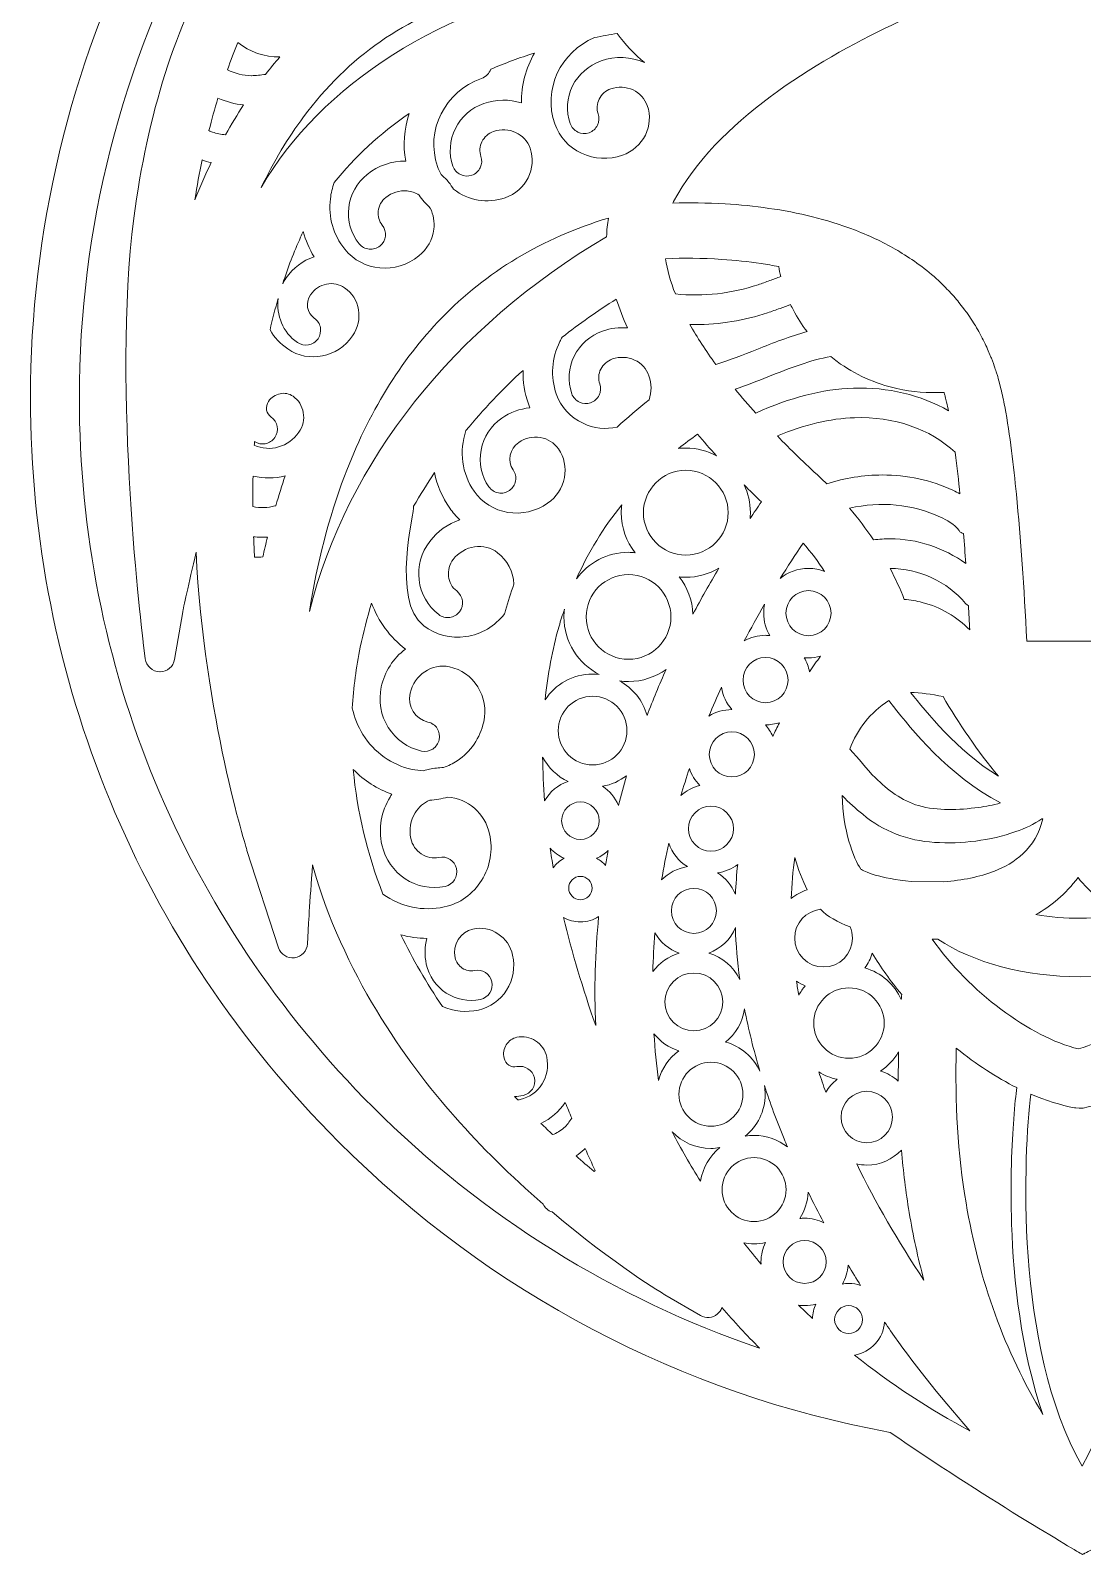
# Model space of a CAD drawing. Header units: millimetres. Extents: x 12 to 1208, y -339 to -12.
# Drawn here: x 608.5 to 750.6, y -331.4 to -125.5 of the extents above; entities that cross this region are included whole.
import ezdxf

# ---------------------------------------------------------------- set-up
doc = ezdxf.new("R2010")
doc.units = ezdxf.units.MM
doc.header["$MEASUREMENT"] = 0
doc.layers.add('Layer 4', color=7, linetype='Continuous')

msp = doc.modelspace()

# ---------------------------------------------------------------- linework, layer by layer
at = {"layer": 'Layer 4', "lineweight": 0}
for points, knots in [([(877.74, -111.47), (877.74, -111.47), (880.64, -112.56), (880.64, -112.56), (880.64, -112.56), (879.96, -111.66), (879.96, -111.66), (871.88, -101), (866.74, -94.44), (855.02, -83.66), (849.1, -78.2), (839.69, -71.08), (827.78, -67.14), (836.58, -67.58), (842.44, -68.99), (842.5, -69.01), (842.5, -69.01), (849.83, -70.79), (849.83, -70.79), (849.83, -70.79), (844.19, -65.65), (844.19, -65.65), (844.09, -65.56), (834.01, -56.55), (819.68, -50.83), (819.68, -50.83), (818.4, -50.13), (818.4, -50.13), (799.67, -39.94), (779.28, -34.24), (757.79, -33.17), (755.04, -30.76), (751.95, -28.89), (749.23, -27.24), (749.23, -27.24), (734.27, -18.16), (734.27, -18.16), (734.27, -18.16), (739.48, -25.68), (739.48, -25.68), (741.1, -28.02), (742.06, -30.7), (742.2, -33.24), (720.65, -34.48), (700.26, -40.4), (681.57, -50.81), (667.04, -56.6), (657.11, -65.56), (657.01, -65.65), (657.01, -65.65), (651.37, -70.79), (651.37, -70.79), (651.37, -70.79), (658.7, -69.01), (658.7, -69.01), (658.76, -68.99), (664.38, -67.65), (672.82, -67.18), (657.94, -71.33), (648.11, -78.89), (643.43, -83.2), (631.61, -94.08), (617.8, -111.94), (617.66, -112.11), (617.66, -112.11), (617, -112.97), (617, -112.97), (617, -112.97), (618.02, -112.63), (618.02, -112.63), (618.02, -112.63), (620.41, -111.82), (623.87, -110.65), (613.79, -130.41), (608.47, -152.68), (608.47, -175.11), (608.47, -213.08), (623.25, -248.77), (650.1, -275.61), (670.59, -296.11), (696.36, -309.68), (724.62, -314.87), (736.82, -323.31), (750.3, -331.19), (750.44, -331.27), (750.44, -331.27), (750.59, -331.36), (750.59, -331.36), (750.59, -331.36), (750.75, -331.28), (750.75, -331.28), (750.88, -331.22), (763.84, -324.64), (777.53, -314.69), (805.41, -309.37), (830.85, -295.86), (851.1, -275.61), (877.94, -248.77), (892.73, -213.08), (892.73, -175.11), (892.73, -152.68), (887.69, -131.28), (877.74, -111.47)], [0, 0, 0, 0, 1, 1, 1, 2, 2, 2, 3, 3, 3, 4, 4, 4, 5, 5, 5, 6, 6, 6, 7, 7, 7, 8, 8, 8, 9, 9, 9, 10, 10, 10, 11, 11, 11, 12, 12, 12, 13, 13, 13, 14, 14, 14, 15, 15, 15, 16, 16, 16, 17, 17, 17, 18, 18, 18, 19, 19, 19, 20, 20, 20, 21, 21, 21, 22, 22, 22, 23, 23, 23, 24, 24, 24, 25, 25, 25, 26, 26, 26, 27, 27, 27, 28, 28, 28, 29, 29, 29, 30, 30, 30, 31, 31, 31, 32, 32, 32, 33, 33, 33, 34, 34, 34, 34]), ([(654.76, -270.95), (629.16, -245.35), (615.07, -211.32), (615.07, -175.11), (615.07, -152.33), (620.78, -129.87), (631.61, -110.11), (634.32, -109.18), (636.78, -108.33), (638.95, -107.56), (637.09, -109.88), (635.37, -112.37), (633.82, -115.01), (628.1, -124.72), (624.27, -136.78), (622.44, -150.84), (619.44, -174), (623.66, -207.83), (623.7, -208.17), (623.7, -208.17), (623.98, -210.36), (623.98, -210.36), (624.11, -211.34), (624.94, -212.09), (625.93, -212.11), (625.94, -212.11), (625.96, -212.11), (625.97, -212.11), (626.95, -212.11), (627.77, -211.41), (627.94, -210.44), (627.94, -210.44), (629.03, -204.01), (629.03, -204.01), (629.11, -203.64), (629.84, -200.26), (630.84, -195.97), (631.96, -218.07), (637.66, -236.04), (637.72, -236.25), (637.72, -236.25), (641.98, -249.39), (641.98, -249.39), (642.28, -250.3), (643.18, -250.87), (644.14, -250.76), (645.1, -250.63), (645.83, -249.85), (645.88, -248.88), (645.88, -248.88), (645.98, -247.12), (645.98, -247.12), (645.98, -247.07), (646.21, -243.12), (646.57, -238.21), (650.67, -252.81), (659.08, -264.61), (665.83, -272.28), (669.37, -276.3), (673.37, -280.25), (677.72, -284.03), (677.96, -284.54), (678.4, -284.92), (678.94, -285.08), (687.36, -292.22), (694.12, -296.24), (694.19, -296.28), (694.19, -296.28), (698.98, -299.09), (698.98, -299.09), (699.71, -299.52), (700.64, -299.43), (701.29, -298.87), (701.57, -298.64), (701.77, -298.34), (701.88, -298.01), (703.52, -299.91), (705.22, -301.75), (706.97, -303.49), (687.45, -296.86), (669.48, -285.67), (654.76, -270.95)], [0, 0, 0, 0, 1, 1, 1, 2, 2, 2, 3, 3, 3, 4, 4, 4, 5, 5, 5, 6, 6, 6, 7, 7, 7, 8, 8, 8, 9, 9, 9, 10, 10, 10, 11, 11, 11, 12, 12, 12, 13, 13, 13, 14, 14, 14, 15, 15, 15, 16, 16, 16, 17, 17, 17, 18, 18, 18, 19, 19, 19, 20, 20, 20, 21, 21, 21, 22, 22, 22, 23, 23, 23, 24, 24, 24, 25, 25, 25, 26, 26, 26, 27, 27, 27, 27]), ([(791.89, -134.32), (791.89, -134.32), (792.44, -134.82), (792.44, -134.82), (792.62, -134.98), (792.83, -135.11), (793.05, -135.2), (798.04, -139.08), (801.81, -143.11), (804.28, -147.21), (802.13, -147.1), (800.05, -147.09), (797.97, -147.18), (793.46, -147.38), (789.44, -148), (785.71, -149.07), (783.91, -149.55), (781.99, -150.23), (779.64, -151.23), (777.62, -152.15), (775.73, -153.17), (774, -154.26), (770.31, -156.65), (767.07, -159.56), (764.37, -162.91), (763.04, -164.54), (761.79, -166.34), (760.67, -168.27), (760.38, -168.74), (760.12, -169.22), (759.81, -169.78), (759.81, -169.78), (759.76, -169.87), (759.76, -169.87), (759.57, -170.21), (759.38, -170.55), (759.17, -170.92), (759.15, -170.95), (759.13, -170.99), (759.12, -171.01), (759.12, -171.01), (759.04, -171.17), (759.04, -171.17), (758.65, -172), (758.5, -172.76), (758.4, -173.26), (758.4, -173.26), (758.33, -173.64), (758.33, -173.64), (758.23, -174.25), (758.15, -174.78), (758.08, -175.3), (757.61, -179.27), (757.38, -183.26), (757.15, -187.12), (757.15, -187.12), (757.13, -187.56), (757.13, -187.56), (756.79, -193.8), (756.53, -200.31), (756.3, -207.97), (756.3, -207.97), (743.07, -207.97), (743.07, -207.97), (742.71, -200.66), (742.25, -194.16), (741.66, -188.12), (741.28, -184.31), (740.83, -180.23), (740.09, -176.29), (739.95, -175.45), (739.76, -174.65), (739.58, -173.88), (739.58, -173.88), (739.39, -173.11), (739.39, -173.11), (739.29, -172.69), (739.16, -172.31), (739.05, -171.97), (739, -171.82), (738.95, -171.68), (738.87, -171.42), (738.83, -171.3), (738.79, -171.18), (738.75, -171.05), (738.65, -170.73), (738.5, -170.23), (738.28, -169.73), (738.21, -169.58), (738.15, -169.43), (738.09, -169.28), (738.09, -169.28), (737.86, -168.74), (737.86, -168.74), (737.61, -168.15), (737.31, -167.46), (736.92, -166.79), (736.92, -166.79), (736.71, -166.4), (736.71, -166.4), (736.53, -166.07), (736.37, -165.77), (736.12, -165.35), (736.11, -165.32), (736.09, -165.29), (736.07, -165.26), (736.07, -165.26), (735.13, -163.86), (735.13, -163.86), (735.02, -163.68), (734.9, -163.51), (734.72, -163.25), (734.72, -163.25), (733.9, -162.23), (733.9, -162.23), (733.68, -161.96), (733.47, -161.69), (733.21, -161.38), (733.21, -161.38), (733.04, -161.21), (733.04, -161.21), (732.87, -161.03), (732.7, -160.85), (732.53, -160.66), (732.53, -160.66), (732.48, -160.62), (732.48, -160.62), (731.97, -160.08), (731.45, -159.52), (730.86, -159.03), (729.14, -157.43), (727.26, -156.21), (725.63, -155.22), (723.91, -154.21), (722.06, -153.32), (719.95, -152.48), (717.75, -151.65), (715.9, -151.07), (714.14, -150.66), (712.17, -150.17), (710.18, -149.78), (708.24, -149.51), (706.29, -149.22), (704.29, -149.02), (702.31, -148.91), (699.86, -148.77), (697.47, -148.73), (695.26, -148.8), (695.29, -148.73), (695.33, -148.67), (695.36, -148.6), (701.09, -137.75), (714.55, -129.65), (724.83, -124.76), (736.55, -119.19), (747.77, -116.15), (750.25, -116.15), (754.54, -116.15), (776.14, -122.61), (791.89, -134.32)], [0, 0, 0, 0, 1, 1, 1, 2, 2, 2, 3, 3, 3, 4, 4, 4, 5, 5, 5, 6, 6, 6, 7, 7, 7, 8, 8, 8, 9, 9, 9, 10, 10, 10, 11, 11, 11, 12, 12, 12, 13, 13, 13, 14, 14, 14, 15, 15, 15, 16, 16, 16, 17, 17, 17, 18, 18, 18, 19, 19, 19, 20, 20, 20, 21, 21, 21, 22, 22, 22, 23, 23, 23, 24, 24, 24, 25, 25, 25, 26, 26, 26, 27, 27, 27, 28, 28, 28, 29, 29, 29, 30, 30, 30, 31, 31, 31, 32, 32, 32, 33, 33, 33, 34, 34, 34, 35, 35, 35, 36, 36, 36, 37, 37, 37, 38, 38, 38, 39, 39, 39, 40, 40, 40, 41, 41, 41, 42, 42, 42, 43, 43, 43, 44, 44, 44, 45, 45, 45, 46, 46, 46, 47, 47, 47, 48, 48, 48, 49, 49, 49, 50, 50, 50, 51, 51, 51, 52, 52, 52, 53, 53, 53, 53]), ([(668.6, -120.94), (673.77, -119.48), (678.97, -118.56), (684.07, -118.2), (684.1, -118.3), (684.13, -118.4), (684.16, -118.5), (664.21, -122.23), (647.6, -132.81), (639.65, -146.68), (641.34, -143.18), (643.25, -140), (645.37, -137.14), (651.39, -129.04), (659.21, -123.59), (668.6, -120.94)], [0, 0, 0, 0, 1, 1, 1, 2, 2, 2, 3, 3, 3, 4, 4, 4, 5, 5, 5, 5]), ([(635.08, -130.78), (635.52, -129.53), (636, -128.31), (636.49, -127.12), (638.08, -128.39), (640.1, -129.09), (642.17, -129.05), (641.51, -129.82), (640.86, -130.6), (640.23, -131.41), (639.57, -131.5), (638.94, -131.59), (638.33, -131.59), (638.33, -131.59), (638.29, -131.59), (638.29, -131.59), (637.2, -131.59), (636.09, -131.31), (635.08, -130.78)], [0, 0, 0, 0, 1, 1, 1, 2, 2, 2, 3, 3, 3, 4, 4, 4, 5, 5, 5, 6, 6, 6, 6]), ([(681.38, -138.06), (681.56, -138.56), (681.92, -138.97), (682.4, -139.2), (682.88, -139.43), (683.42, -139.46), (683.93, -139.29), (684.43, -139.11), (684.84, -138.75), (685.07, -138.27), (685.3, -137.78), (685.33, -137.24), (685.16, -136.74), (684.93, -136.09), (684.98, -135.38), (685.29, -134.75), (685.61, -134.11), (686.17, -133.62), (686.87, -133.37), (687.87, -133.03), (688.93, -133.08), (689.87, -133.51), (690.79, -133.94), (691.47, -134.7), (691.8, -135.64), (692.26, -136.94), (692.16, -138.35), (691.54, -139.61), (690.9, -140.88), (689.8, -141.85), (688.43, -142.33), (686.6, -142.97), (684.64, -142.87), (682.91, -142.06), (681.19, -141.26), (679.91, -139.85), (679.3, -138.1), (677.69, -133.49), (680.04, -128.39), (684.66, -126.44), (685.69, -126.24), (686.73, -126.05), (687.74, -125.89), (688.81, -127.36), (690.04, -128.68), (691.42, -129.83), (689.57, -129), (687.49, -128.92), (685.55, -129.6), (683.87, -130.19), (682.5, -131.39), (681.71, -132.97), (680.91, -134.58), (680.8, -136.38), (681.38, -138.06)], [0, 0, 0, 0, 1, 1, 1, 2, 2, 2, 3, 3, 3, 4, 4, 4, 5, 5, 5, 6, 6, 6, 7, 7, 7, 8, 8, 8, 9, 9, 9, 10, 10, 10, 11, 11, 11, 12, 12, 12, 13, 13, 13, 14, 14, 14, 15, 15, 15, 16, 16, 16, 17, 17, 17, 18, 18, 18, 18]), ([(665.54, -143.81), (665.72, -144.31), (666.08, -144.72), (666.57, -144.95), (667.05, -145.18), (667.59, -145.21), (668.09, -145.04), (668.6, -144.86), (669, -144.5), (669.23, -144.02), (669.47, -143.54), (669.5, -142.99), (669.32, -142.49), (669.09, -141.84), (669.14, -141.14), (669.46, -140.51), (669.78, -139.86), (670.34, -139.37), (671.03, -139.13), (673.07, -138.42), (675.28, -139.43), (675.97, -141.39), (676.91, -144.1), (675.4, -147.1), (672.6, -148.08), (670.22, -148.91), (667.57, -148.46), (665.64, -146.92), (665.44, -146.6), (665.22, -146.29), (664.99, -146), (664.68, -145.62), (664.34, -145.27), (663.96, -144.95), (663.76, -144.6), (663.59, -144.23), (663.46, -143.85), (661.78, -139.03), (664.45, -133.7), (669.41, -131.97), (670.01, -131.76), (670.45, -131.29), (670.65, -130.72), (672.57, -129.9), (674.55, -129.17), (676.57, -128.53), (675.38, -130.59), (674.76, -132.91), (674.8, -135.28), (673.16, -134.75), (671.38, -134.77), (669.72, -135.35), (668.03, -135.94), (666.67, -137.14), (665.88, -138.72), (665.08, -140.33), (664.96, -142.13), (665.54, -143.81)], [0, 0, 0, 0, 1, 1, 1, 2, 2, 2, 3, 3, 3, 4, 4, 4, 5, 5, 5, 6, 6, 6, 7, 7, 7, 8, 8, 8, 9, 9, 9, 10, 10, 10, 11, 11, 11, 12, 12, 12, 13, 13, 13, 14, 14, 14, 15, 15, 15, 16, 16, 16, 17, 17, 17, 18, 18, 18, 19, 19, 19, 19]), ([(632.58, -139.01), (632.96, -137.51), (633.37, -136.04), (633.8, -134.62), (634.9, -135.11), (636.07, -135.43), (637.26, -135.54), (636.42, -136.83), (635.61, -138.17), (634.83, -139.56), (634.23, -139.55), (633.62, -139.43), (633.05, -139.21), (632.9, -139.16), (632.74, -139.09), (632.58, -139.01)], [0, 0, 0, 0, 1, 1, 1, 2, 2, 2, 3, 3, 3, 4, 4, 4, 5, 5, 5, 5]), ([(659.16, -143.14), (657.28, -143.1), (655.45, -143.72), (653.96, -144.93), (652.57, -146.05), (651.69, -147.63), (651.48, -149.39), (651.26, -151.17), (651.76, -152.91), (652.88, -154.29), (653.21, -154.71), (653.69, -154.97), (654.22, -155.03), (654.75, -155.08), (655.27, -154.93), (655.69, -154.59), (656.55, -153.9), (656.68, -152.64), (655.99, -151.78), (655.56, -151.25), (655.36, -150.57), (655.45, -149.87), (655.53, -149.15), (655.9, -148.5), (656.47, -148.04), (657.29, -147.38), (658.31, -147.06), (659.34, -147.16), (659.92, -147.22), (660.48, -147.4), (660.97, -147.71), (661.4, -148.34), (661.91, -148.93), (662.48, -149.47), (662.92, -150.35), (663.08, -151.34), (662.96, -152.34), (662.79, -153.75), (662.08, -155.03), (660.95, -155.94), (657.85, -158.44), (653.35, -158.04), (650.93, -155.03), (649.38, -153.12), (648.69, -150.7), (648.99, -148.21), (649.07, -147.47), (649.25, -146.74), (649.51, -146.04), (652.24, -142.59), (655.64, -139.46), (659.65, -136.69), (658.95, -138.77), (658.77, -140.98), (659.16, -143.14)], [0, 0, 0, 0, 1, 1, 1, 2, 2, 2, 3, 3, 3, 4, 4, 4, 5, 5, 5, 6, 6, 6, 7, 7, 7, 8, 8, 8, 9, 9, 9, 10, 10, 10, 11, 11, 11, 12, 12, 12, 13, 13, 13, 14, 14, 14, 15, 15, 15, 16, 16, 16, 17, 17, 17, 18, 18, 18, 18]), ([(632.88, -143.33), (632.1, -144.94), (631.37, -146.61), (630.68, -148.34), (630.97, -146.52), (631.3, -144.72), (631.67, -142.97), (632.06, -143.12), (632.47, -143.24), (632.88, -143.33)], [0, 0, 0, 0, 1, 1, 1, 2, 2, 2, 3, 3, 3, 3]), ([(650.89, -185.68), (654.09, -177.2), (658.49, -170.03), (663.96, -164.37), (670.05, -158.07), (677.63, -153.52), (686.54, -150.82), (686.41, -151.65), (686.33, -152.49), (686.3, -153.34), (665.51, -165.68), (651.31, -183.61), (646.15, -203.98), (647.2, -197.39), (648.79, -191.25), (650.89, -185.68)], [0, 0, 0, 0, 1, 1, 1, 2, 2, 2, 3, 3, 3, 4, 4, 4, 5, 5, 5, 5]), ([(646.78, -156.06), (645.26, -156.57), (643.94, -157.56), (643.01, -158.92), (642.83, -159.17), (642.67, -159.44), (642.54, -159.71), (643.25, -157.5), (644.06, -155.4), (644.96, -153.42), (645.08, -153.15), (645.2, -152.89), (645.33, -152.62), (645.65, -153.83), (646.13, -154.99), (646.78, -156.06)], [0, 0, 0, 0, 1, 1, 1, 2, 2, 2, 3, 3, 3, 4, 4, 4, 5, 5, 5, 5]), ([(708.34, -159.27), (707.83, -159.46), (707.3, -159.65), (706.78, -159.83), (703.24, -161.02), (699.38, -161.45), (695.59, -161.08), (694.94, -159.42), (694.5, -157.82), (694.27, -156.31), (696.68, -156.2), (699.18, -156.23), (701.87, -156.4), (703.65, -156.52), (705.43, -156.71), (707.18, -156.97), (707.95, -157.09), (708.75, -157.22), (709.55, -157.38), (709.62, -157.84), (709.71, -158.29), (709.82, -158.74), (709.31, -158.91), (708.82, -159.09), (708.34, -159.27)], [0, 0, 0, 0, 1, 1, 1, 2, 2, 2, 3, 3, 3, 4, 4, 4, 5, 5, 5, 6, 6, 6, 7, 7, 7, 8, 8, 8, 8]), ([(643.22, -168.5), (642.23, -167.82), (641.43, -166.96), (640.83, -165.93), (641.16, -164.47), (641.53, -163.05), (641.94, -161.67), (641.63, -163.93), (642.55, -166.27), (644.54, -167.64), (644.98, -167.94), (645.51, -168.05), (646.03, -167.96), (646.56, -167.86), (647.01, -167.56), (647.32, -167.13), (647.62, -166.69), (647.73, -166.15), (647.64, -165.63), (647.54, -165.1), (647.25, -164.65), (646.81, -164.34), (645.8, -163.65), (645.58, -162.24), (646.3, -161.19), (646.82, -160.43), (647.59, -159.92), (648.47, -159.75), (649.33, -159.57), (650.2, -159.75), (650.91, -160.24), (651.91, -160.93), (652.57, -161.98), (652.78, -163.2), (652.99, -164.44), (652.71, -165.69), (651.99, -166.74), (649.98, -169.66), (646.04, -170.45), (643.22, -168.5)], [0, 0, 0, 0, 1, 1, 1, 2, 2, 2, 3, 3, 3, 4, 4, 4, 5, 5, 5, 6, 6, 6, 7, 7, 7, 8, 8, 8, 9, 9, 9, 10, 10, 10, 11, 11, 11, 12, 12, 12, 13, 13, 13, 13]), ([(681.6, -174.55), (681.77, -175.05), (682.14, -175.46), (682.62, -175.69), (683.1, -175.92), (683.64, -175.95), (684.14, -175.77), (684.65, -175.6), (685.05, -175.24), (685.29, -174.76), (685.52, -174.27), (685.55, -173.73), (685.37, -173.23), (685.15, -172.58), (685.19, -171.87), (685.51, -171.24), (685.83, -170.6), (686.39, -170.11), (687.09, -169.86), (688.08, -169.52), (689.15, -169.57), (690.08, -170), (691, -170.43), (691.69, -171.19), (692.02, -172.13), (692.39, -173.2), (692.4, -174.33), (692.04, -175.4), (690.53, -176.57), (689.08, -177.8), (687.73, -179.07), (686.16, -179.41), (684.57, -179.23), (683.12, -178.55), (681.41, -177.75), (680.13, -176.34), (679.51, -174.59), (678.7, -172.26), (678.87, -169.75), (679.98, -167.51), (680.08, -167.31), (680.18, -167.12), (680.3, -166.92), (682.62, -165.11), (685.07, -163.39), (687.61, -161.77), (688.02, -163.04), (688.53, -164.35), (689.13, -165.67), (688, -165.57), (686.85, -165.71), (685.77, -166.09), (684.08, -166.68), (682.72, -167.88), (681.93, -169.46), (681.13, -171.07), (681.01, -172.87), (681.6, -174.55)], [0, 0, 0, 0, 1, 1, 1, 2, 2, 2, 3, 3, 3, 4, 4, 4, 5, 5, 5, 6, 6, 6, 7, 7, 7, 8, 8, 8, 9, 9, 9, 10, 10, 10, 11, 11, 11, 12, 12, 12, 13, 13, 13, 14, 14, 14, 15, 15, 15, 16, 16, 16, 17, 17, 17, 18, 18, 18, 19, 19, 19, 19]), ([(706.62, -168.56), (704.77, -169.3), (702.86, -170.05), (701.05, -170.6), (699.69, -168.74), (698.52, -166.93), (697.56, -165.2), (697.79, -165.2), (698.02, -165.21), (698.24, -165.21), (701.61, -165.21), (704.92, -164.67), (708.06, -163.62), (708.62, -163.43), (709.18, -163.22), (709.73, -163.02), (710.23, -162.84), (710.7, -162.66), (711.16, -162.51), (711.29, -162.78), (711.41, -163.03), (711.54, -163.27), (712.06, -164.27), (712.68, -165.24), (713.38, -166.16), (711.09, -166.79), (708.82, -167.69), (706.62, -168.56)], [0, 0, 0, 0, 1, 1, 1, 2, 2, 2, 3, 3, 3, 4, 4, 4, 5, 5, 5, 6, 6, 6, 7, 7, 7, 8, 8, 8, 9, 9, 9, 9]), ([(719.67, -173.8), (715.46, -173.94), (711.02, -175.08), (706.46, -177.17), (705.47, -176.08), (704.54, -175), (703.67, -173.95), (705.17, -173.44), (706.65, -172.85), (708.09, -172.28), (711.07, -171.1), (713.89, -169.98), (716.6, -169.53), (716.91, -169.79), (717.19, -170.01), (717.47, -170.22), (719.84, -171.95), (722.62, -173.21), (725.53, -173.86), (727.61, -174.32), (729.75, -174.5), (731.88, -174.37), (731.88, -174.38), (731.89, -174.41), (731.89, -174.41), (731.89, -174.41), (731.91, -174.45), (731.91, -174.45), (731.97, -174.64), (732.03, -174.83), (732.06, -174.95), (732.12, -175.19), (732.18, -175.44), (732.24, -175.71), (732.33, -176.11), (732.42, -176.48), (732.5, -176.87), (728.79, -174.72), (724.31, -173.64), (719.67, -173.8)], [0, 0, 0, 0, 1, 1, 1, 2, 2, 2, 3, 3, 3, 4, 4, 4, 5, 5, 5, 6, 6, 6, 7, 7, 7, 8, 8, 8, 9, 9, 9, 10, 10, 10, 11, 11, 11, 12, 12, 12, 13, 13, 13, 13]), ([(672.95, -190.58), (671.08, -190.27), (669.47, -189.26), (668.4, -187.73), (666.76, -185.37), (666.35, -182.32), (667.29, -179.54), (669.62, -176.7), (672.21, -173.97), (675.01, -171.4), (674.98, -172.93), (675.23, -174.45), (675.74, -175.91), (675.8, -176.09), (675.87, -176.28), (675.95, -176.46), (674.59, -176.59), (673.28, -177.07), (672.14, -177.86), (670.67, -178.88), (669.68, -180.41), (669.35, -182.16), (669.02, -183.91), (669.39, -185.68), (670.4, -187.13), (670.7, -187.57), (671.16, -187.86), (671.69, -187.95), (672.21, -188.05), (672.74, -187.93), (673.18, -187.63), (673.62, -187.32), (673.92, -186.86), (674.01, -186.34), (674.1, -185.81), (673.99, -185.28), (673.68, -184.84), (672.86, -183.66), (673.2, -182), (674.43, -181.14), (675.29, -180.54), (676.33, -180.3), (677.35, -180.47), (678.35, -180.64), (679.22, -181.18), (679.79, -182), (680.57, -183.13), (680.86, -184.51), (680.6, -185.89), (680.33, -187.29), (679.53, -188.52), (678.34, -189.34), (676.75, -190.45), (674.83, -190.89), (672.95, -190.58)], [0, 0, 0, 0, 1, 1, 1, 2, 2, 2, 3, 3, 3, 4, 4, 4, 5, 5, 5, 6, 6, 6, 7, 7, 7, 8, 8, 8, 9, 9, 9, 10, 10, 10, 11, 11, 11, 12, 12, 12, 13, 13, 13, 14, 14, 14, 15, 15, 15, 16, 16, 16, 17, 17, 17, 18, 18, 18, 18]), ([(638.71, -181.51), (638.72, -181.35), (638.72, -181.18), (638.74, -181.02), (639.17, -181.3), (639.68, -181.4), (640.19, -181.31), (640.71, -181.21), (641.17, -180.92), (641.47, -180.48), (642.1, -179.57), (641.87, -178.32), (640.96, -177.69), (640.64, -177.48), (640.43, -177.14), (640.37, -176.76), (640.3, -176.35), (640.39, -175.93), (640.63, -175.59), (641.01, -175.04), (641.56, -174.67), (642.2, -174.55), (642.81, -174.42), (643.43, -174.55), (643.94, -174.9), (644.68, -175.41), (645.17, -176.19), (645.33, -177.1), (645.49, -178.02), (645.28, -178.97), (644.73, -179.76), (643.35, -181.76), (640.8, -182.47), (638.71, -181.51)], [0, 0, 0, 0, 1, 1, 1, 2, 2, 2, 3, 3, 3, 4, 4, 4, 5, 5, 5, 6, 6, 6, 7, 7, 7, 8, 8, 8, 9, 9, 9, 10, 10, 10, 11, 11, 11, 11]), ([(733.1, -187.6), (730.17, -186.22), (726.87, -185.53), (723.54, -185.53), (721.01, -185.53), (718.47, -185.93), (716.07, -186.73), (715.73, -186.41), (715.42, -186.11), (715.12, -185.84), (715.12, -185.84), (715.12, -185.84), (715.12, -185.84), (713.07, -183.95), (711.13, -182.08), (709.37, -180.26), (713, -178.74), (716.5, -177.91), (719.81, -177.79), (725.09, -177.61), (730.02, -179.31), (733.4, -182.46), (733.66, -184.45), (733.88, -186.43), (734.04, -188.07), (733.75, -187.91), (733.43, -187.75), (733.1, -187.6)], [0, 0, 0, 0, 1, 1, 1, 2, 2, 2, 3, 3, 3, 4, 4, 4, 5, 5, 5, 6, 6, 6, 7, 7, 7, 8, 8, 8, 9, 9, 9, 9]), ([(696.03, -181.95), (696.86, -181.29), (697.7, -180.64), (698.59, -180.02), (699.41, -180.99), (700.27, -181.97), (701.17, -182.96), (699.93, -182.28), (698.51, -181.9), (697, -181.9), (696.67, -181.9), (696.35, -181.92), (696.03, -181.95)], [0, 0, 0, 0, 1, 1, 1, 2, 2, 2, 3, 3, 3, 4, 4, 4, 4]), ([(660.23, -189.76), (661.1, -188.23), (662.05, -186.71), (663.06, -185.21), (663.41, -186.93), (664.1, -188.55), (665.12, -190.01), (665.52, -190.59), (665.97, -191.12), (666.47, -191.61), (664.87, -192.13), (663.46, -193.13), (662.4, -194.51), (661.26, -196.01), (660.75, -197.85), (660.97, -199.71), (661.2, -201.58), (662.14, -203.24), (663.63, -204.38), (664.05, -204.7), (664.58, -204.84), (665.11, -204.77), (665.64, -204.7), (666.11, -204.43), (666.43, -204), (667.1, -203.13), (666.93, -201.87), (666.06, -201.2), (665.44, -200.72), (665.04, -200.02), (664.95, -199.23), (664.85, -198.42), (665.07, -197.6), (665.58, -196.94), (666.3, -196.01), (667.32, -195.4), (668.46, -195.23), (669.59, -195.07), (670.69, -195.35), (671.58, -196.03), (672.9, -197.04), (673.7, -198.59), (673.78, -200.29), (673.36, -201.46), (672.98, -202.65), (672.64, -203.83), (672.6, -203.96), (672.57, -204.08), (672.54, -204.21), (672.54, -204.21), (672.52, -204.28), (672.52, -204.28), (671.22, -205.96), (669.37, -207.06), (667.3, -207.36), (665.24, -207.66), (663.21, -207.14), (661.59, -205.89), (657.15, -202.5), (660.38, -190.34), (660.23, -189.76)], [0, 0, 0, 0, 1, 1, 1, 2, 2, 2, 3, 3, 3, 4, 4, 4, 5, 5, 5, 6, 6, 6, 7, 7, 7, 8, 8, 8, 9, 9, 9, 10, 10, 10, 11, 11, 11, 12, 12, 12, 13, 13, 13, 14, 14, 14, 15, 15, 15, 16, 16, 16, 17, 17, 17, 18, 18, 18, 19, 19, 19, 20, 20, 20, 20]), ([(697, -184.9), (700.16, -184.9), (702.73, -187.47), (702.73, -190.62), (702.73, -193.78), (700.16, -196.35), (697, -196.35), (693.85, -196.35), (691.28, -193.78), (691.28, -190.62), (691.28, -187.47), (693.85, -184.9), (697, -184.9)], [0, 0, 0, 0, 1, 1, 1, 2, 2, 2, 3, 3, 3, 4, 4, 4, 4]), ([(638.51, -189.8), (638.5, -188.42), (638.51, -187.05), (638.54, -185.68), (639.95, -186.03), (641.46, -186.02), (642.89, -185.64), (642.43, -186.97), (642.01, -188.32), (641.61, -189.68), (641.56, -189.7), (641.52, -189.71), (641.47, -189.72), (640.54, -189.99), (639.51, -190.01), (638.51, -189.8)], [0, 0, 0, 0, 1, 1, 1, 2, 2, 2, 3, 3, 3, 4, 4, 4, 5, 5, 5, 5]), ([(704.87, -186.86), (705.63, -187.62), (706.41, -188.39), (707.21, -189.17), (706.7, -189.91), (706.19, -190.66), (705.69, -191.41), (705.71, -191.15), (705.73, -190.89), (705.73, -190.62), (705.73, -189.27), (705.42, -188), (704.87, -186.86)], [0, 0, 0, 0, 1, 1, 1, 2, 2, 2, 3, 3, 3, 4, 4, 4, 4]), ([(724.6, -194.15), (724.24, -194.15), (723.88, -194.16), (723.52, -194.19), (723.12, -194.21), (722.73, -194.25), (722.35, -194.31), (721.37, -192.83), (720.3, -191.4), (719.13, -190.02), (723.28, -189.05), (727.68, -189.47), (731.4, -191.22), (732.2, -191.59), (733.32, -192.18), (733.92, -193.05), (734.07, -193.26), (734.29, -193.4), (734.52, -193.45), (734.63, -194.77), (734.73, -196.12), (734.83, -197.49), (731.86, -195.35), (728.22, -194.15), (724.6, -194.15)], [0, 0, 0, 0, 1, 1, 1, 2, 2, 2, 3, 3, 3, 4, 4, 4, 5, 5, 5, 6, 6, 6, 7, 7, 7, 8, 8, 8, 8]), ([(690.16, -196.03), (689.87, -196), (689.57, -195.98), (689.26, -195.98), (686.37, -195.98), (683.81, -197.4), (682.22, -199.57), (683.83, -195.97), (685.88, -192.62), (688.35, -189.55), (688.3, -189.9), (688.28, -190.26), (688.28, -190.62), (688.28, -192.66), (688.98, -194.54), (690.16, -196.03)], [0, 0, 0, 0, 1, 1, 1, 2, 2, 2, 3, 3, 3, 4, 4, 4, 5, 5, 5, 5]), ([(640.48, -193.93), (640.27, -194.81), (640.06, -195.7), (639.87, -196.59), (639.5, -196.64), (639.12, -196.66), (638.74, -196.63), (638.69, -195.71), (638.64, -194.78), (638.61, -193.87), (639.23, -193.95), (639.86, -193.97), (640.48, -193.93)], [0, 0, 0, 0, 1, 1, 1, 2, 2, 2, 3, 3, 3, 4, 4, 4, 4]), ([(715.76, -198.56), (715.08, -198.3), (714.35, -198.15), (713.58, -198.15), (712.12, -198.15), (710.79, -198.66), (709.74, -199.52), (710.74, -197.93), (711.78, -196.33), (712.86, -194.75), (713.91, -195.96), (714.88, -197.23), (715.76, -198.56)], [0, 0, 0, 0, 1, 1, 1, 2, 2, 2, 3, 3, 3, 4, 4, 4, 4]), ([(683.54, -204.71), (683.54, -201.55), (686.11, -198.98), (689.26, -198.98), (692.42, -198.98), (694.99, -201.55), (694.99, -204.71), (694.99, -207.86), (692.42, -210.43), (689.26, -210.43), (686.11, -210.43), (683.54, -207.86), (683.54, -204.71)], [0, 0, 0, 0, 1, 1, 1, 2, 2, 2, 3, 3, 3, 4, 4, 4, 4]), ([(696.11, -199.3), (696.4, -199.33), (696.7, -199.35), (697, -199.35), (698.63, -199.35), (700.15, -198.9), (701.45, -198.12), (700.23, -200.19), (699.07, -202.26), (697.97, -204.34), (697.89, -202.44), (697.21, -200.7), (696.11, -199.3)], [0, 0, 0, 0, 1, 1, 1, 2, 2, 2, 3, 3, 3, 4, 4, 4, 4]), ([(728.94, -202.75), (728.17, -202.55), (727.36, -202.41), (726.52, -202.33), (725.96, -200.92), (725.32, -199.52), (724.61, -198.15), (724.61, -198.15), (724.61, -198.15), (724.61, -198.15), (728.48, -198.15), (732.33, -199.92), (734.81, -202.88), (734.91, -203), (735.04, -203.1), (735.19, -203.16), (735.25, -204.25), (735.31, -205.35), (735.36, -206.46), (733.67, -204.69), (731.44, -203.4), (728.94, -202.75)], [0, 0, 0, 0, 1, 1, 1, 2, 2, 2, 3, 3, 3, 4, 4, 4, 5, 5, 5, 6, 6, 6, 7, 7, 7, 7]), ([(710.53, -204.19), (710.53, -202.51), (711.9, -201.15), (713.58, -201.15), (715.26, -201.15), (716.62, -202.51), (716.62, -204.19), (716.62, -205.87), (715.26, -207.24), (713.58, -207.24), (711.9, -207.24), (710.53, -205.87), (710.53, -204.19)], [0, 0, 0, 0, 1, 1, 1, 2, 2, 2, 3, 3, 3, 4, 4, 4, 4]), ([(653.03, -208.78), (653.44, -206.79), (653.95, -204.81), (654.56, -202.84), (655.46, -205.29), (657.02, -207.43), (659.13, -209.05), (657.47, -210.29), (656.31, -212.08), (655.86, -214.17), (655.45, -216.06), (655.78, -218.01), (656.81, -219.64), (657.84, -221.28), (659.44, -222.41), (661.31, -222.82), (661.83, -222.93), (662.36, -222.83), (662.81, -222.55), (663.26, -222.26), (663.57, -221.81), (663.69, -221.29), (663.8, -220.76), (663.7, -220.23), (663.42, -219.78), (663.13, -219.33), (662.68, -219.02), (662.16, -218.91), (660.45, -218.54), (659.38, -216.79), (659.77, -215.02), (660.31, -212.53), (662.7, -210.93), (665.1, -211.45), (666.68, -211.79), (668.02, -212.75), (668.89, -214.14), (669.77, -215.54), (670.06, -217.22), (669.7, -218.87), (669.22, -221.06), (667.95, -222.93), (666.11, -224.14), (665.53, -224.52), (664.91, -224.83), (664.27, -225.05), (663.63, -225.06), (662.99, -225.14), (662.37, -225.28), (662.13, -225.33), (661.88, -225.4), (661.62, -225.48), (661.08, -225.47), (660.54, -225.41), (660.02, -225.3), (657.27, -224.7), (654.91, -223.03), (653.39, -220.6), (652.7, -219.5), (652.21, -218.29), (651.95, -217.01), (652.11, -214.26), (652.48, -211.49), (653.03, -208.78)], [0, 0, 0, 0, 1, 1, 1, 2, 2, 2, 3, 3, 3, 4, 4, 4, 5, 5, 5, 6, 6, 6, 7, 7, 7, 8, 8, 8, 9, 9, 9, 10, 10, 10, 11, 11, 11, 12, 12, 12, 13, 13, 13, 14, 14, 14, 15, 15, 15, 16, 16, 16, 17, 17, 17, 18, 18, 18, 19, 19, 19, 20, 20, 20, 21, 21, 21, 21]), ([(678, -215.91), (678.35, -212.42), (678.98, -209.1), (679.88, -205.96), (680.1, -205.19), (680.35, -204.43), (680.6, -203.68), (680.56, -204.01), (680.54, -204.36), (680.54, -204.71), (680.54, -208.09), (682.48, -211.03), (685.3, -212.48), (685.01, -212.44), (684.71, -212.42), (684.41, -212.42), (681.73, -212.42), (679.36, -213.81), (678, -215.91)], [0, 0, 0, 0, 1, 1, 1, 2, 2, 2, 3, 3, 3, 4, 4, 4, 5, 5, 5, 6, 6, 6, 6]), ([(707.65, -202.99), (707.57, -203.38), (707.53, -203.78), (707.53, -204.19), (707.53, -205.3), (707.83, -206.33), (708.35, -207.22), (708.16, -207.21), (707.97, -207.19), (707.77, -207.19), (706.74, -207.19), (705.76, -207.46), (704.91, -207.92), (705.78, -206.27), (706.69, -204.63), (707.65, -202.99)], [0, 0, 0, 0, 1, 1, 1, 2, 2, 2, 3, 3, 3, 4, 4, 4, 5, 5, 5, 5]), ([(688.04, -213.34), (688.44, -213.4), (688.85, -213.43), (689.26, -213.43), (691.16, -213.43), (692.91, -212.82), (694.35, -211.79), (693.42, -213.86), (692.56, -215.94), (691.77, -218.02), (691.21, -216), (689.84, -214.32), (688.04, -213.34)], [0, 0, 0, 0, 1, 1, 1, 2, 2, 2, 3, 3, 3, 4, 4, 4, 4]), ([(707.77, -216.29), (706.09, -216.29), (704.73, -214.92), (704.73, -213.24), (704.73, -211.56), (706.09, -210.19), (707.77, -210.19), (709.45, -210.19), (710.82, -211.56), (710.82, -213.24), (710.82, -214.92), (709.45, -216.29), (707.77, -216.29)], [0, 0, 0, 0, 1, 1, 1, 2, 2, 2, 3, 3, 3, 4, 4, 4, 4]), ([(715.21, -210.01), (714.69, -210.7), (714.19, -211.4), (713.71, -212.11), (713.58, -211.43), (713.33, -210.79), (713, -210.21), (713.19, -210.23), (713.38, -210.24), (713.58, -210.24), (714.14, -210.24), (714.69, -210.16), (715.21, -210.01)], [0, 0, 0, 0, 1, 1, 1, 2, 2, 2, 3, 3, 3, 4, 4, 4, 4]), ([(684.41, -224.7), (681.85, -224.7), (679.77, -222.62), (679.77, -220.06), (679.77, -217.5), (681.85, -215.42), (684.41, -215.42), (686.97, -215.42), (689.05, -217.5), (689.05, -220.06), (689.05, -222.62), (686.97, -224.7), (684.41, -224.7)], [0, 0, 0, 0, 1, 1, 1, 2, 2, 2, 3, 3, 3, 4, 4, 4, 4]), ([(701.81, -214.21), (702, -215.36), (702.5, -216.39), (703.24, -217.23), (703.24, -217.23), (703.23, -217.23), (703.23, -217.23), (702.09, -217.23), (701.04, -217.55), (700.13, -218.09), (700.66, -216.8), (701.22, -215.5), (701.81, -214.21)], [0, 0, 0, 0, 1, 1, 1, 2, 2, 2, 3, 3, 3, 4, 4, 4, 4]), ([(739.51, -229.84), (738.53, -230.11), (737.54, -230.31), (736.53, -230.44), (733.91, -230.79), (731.03, -230.93), (728.45, -230.2), (726.19, -229.55), (724.27, -228.07), (722.61, -226.45), (721.37, -225.24), (720.36, -223.8), (719.15, -222.58), (720.16, -219.85), (721.93, -217.65), (724.42, -216), (724.61, -216.24), (724.84, -216.53), (725.06, -216.8), (727.42, -219.79), (732.46, -226.16), (739.51, -229.84)], [0, 0, 0, 0, 1, 1, 1, 2, 2, 2, 3, 3, 3, 4, 4, 4, 5, 5, 5, 6, 6, 6, 7, 7, 7, 7]), ([(727.41, -214.94), (727.4, -214.92), (727.39, -214.91), (727.38, -214.9), (728.65, -214.94), (730.22, -215.14), (731.75, -215.46), (733.84, -218.96), (736.46, -222.94), (739.24, -226.22), (733.6, -222.75), (729.44, -217.5), (727.41, -214.94)], [0, 0, 0, 0, 1, 1, 1, 2, 2, 2, 3, 3, 3, 4, 4, 4, 4]), ([(703.23, -226.32), (701.55, -226.32), (700.18, -224.96), (700.18, -223.28), (700.18, -221.6), (701.55, -220.23), (703.23, -220.23), (704.91, -220.23), (706.27, -221.6), (706.27, -223.28), (706.27, -224.96), (704.91, -226.32), (703.23, -226.32)], [0, 0, 0, 0, 1, 1, 1, 2, 2, 2, 3, 3, 3, 4, 4, 4, 4]), ([(707.76, -219.29), (707.76, -219.29), (707.77, -219.29), (707.77, -219.29), (708.43, -219.29), (709.06, -219.18), (709.65, -218.99), (709.34, -219.6), (709.04, -220.23), (708.75, -220.85), (708.5, -220.28), (708.17, -219.75), (707.76, -219.29)], [0, 0, 0, 0, 1, 1, 1, 2, 2, 2, 3, 3, 3, 4, 4, 4, 4]), ([(677.93, -229.55), (677.77, -227.54), (677.68, -225.56), (677.66, -223.64), (678.42, -225.07), (679.63, -226.24), (681.1, -226.95), (679.74, -227.38), (678.61, -228.32), (677.93, -229.55)], [0, 0, 0, 0, 1, 1, 1, 2, 2, 2, 3, 3, 3, 3]), ([(657.3, -228.66), (657.21, -228.79), (657.13, -228.91), (657.05, -229.04), (655.85, -230.97), (655.46, -233.26), (655.95, -235.5), (656.81, -239.43), (660.64, -241.94), (664.5, -241.1), (665.58, -240.86), (666.27, -239.79), (666.03, -238.71), (665.8, -237.64), (664.73, -236.95), (663.65, -237.19), (662.83, -237.37), (661.99, -237.2), (661.27, -236.73), (660.55, -236.25), (660.04, -235.51), (659.86, -234.65), (659.59, -233.43), (659.8, -232.19), (660.45, -231.16), (660.92, -230.39), (661.59, -229.81), (662.4, -229.46), (663.22, -229.41), (664.03, -229.28), (664.81, -229.06), (667.56, -229.22), (669.88, -231.24), (670.49, -234.01), (670.96, -236.19), (670.59, -238.42), (669.42, -240.29), (668.27, -242.15), (666.47, -243.43), (664.37, -243.89), (661.52, -244.51), (658.51, -243.89), (656.09, -242.17), (653.92, -236.6), (652.58, -230.95), (652.08, -225.33), (653.55, -226.81), (655.33, -227.95), (657.3, -228.66)], [0, 0, 0, 0, 1, 1, 1, 2, 2, 2, 3, 3, 3, 4, 4, 4, 5, 5, 5, 6, 6, 6, 7, 7, 7, 8, 8, 8, 9, 9, 9, 10, 10, 10, 11, 11, 11, 12, 12, 12, 13, 13, 13, 14, 14, 14, 15, 15, 15, 16, 16, 16, 16]), ([(685.76, -227.58), (686.97, -227.37), (688.07, -226.86), (689.01, -226.15), (688.61, -227.48), (688.24, -228.82), (687.9, -230.16), (687.47, -229.1), (686.71, -228.2), (685.76, -227.58)], [0, 0, 0, 0, 1, 1, 1, 2, 2, 2, 3, 3, 3, 3]), ([(697.49, -225.17), (697.78, -226.04), (698.25, -226.82), (698.88, -227.47), (697.92, -227.72), (697.05, -228.2), (696.34, -228.85), (696.7, -227.62), (697.08, -226.39), (697.49, -225.17)], [0, 0, 0, 0, 1, 1, 1, 2, 2, 2, 3, 3, 3, 3]), ([(682.76, -234.76), (681.37, -234.76), (680.23, -233.62), (680.23, -232.23), (680.23, -230.83), (681.37, -229.69), (682.76, -229.69), (684.16, -229.69), (685.3, -230.83), (685.3, -232.23), (685.3, -233.62), (684.16, -234.76), (682.76, -234.76)], [0, 0, 0, 0, 1, 1, 1, 2, 2, 2, 3, 3, 3, 4, 4, 4, 4]), ([(700.4, -236.36), (698.72, -236.36), (697.36, -234.99), (697.36, -233.31), (697.36, -231.63), (698.72, -230.26), (700.4, -230.26), (702.08, -230.26), (703.45, -231.63), (703.45, -233.31), (703.45, -234.99), (702.08, -236.36), (700.4, -236.36)], [0, 0, 0, 0, 1, 1, 1, 2, 2, 2, 3, 3, 3, 4, 4, 4, 4]), ([(727.47, -240.43), (723.21, -240.09), (721.01, -239.03), (720.63, -238.76), (719.69, -237.41), (718.17, -233.41), (718.13, -228.84), (719.04, -229.78), (720.01, -230.64), (720.9, -231.37), (723.7, -233.69), (726.98, -234.93), (730.6, -235.16), (734.3, -235.4), (738.09, -234.93), (741.59, -233.71), (742.81, -233.28), (744.07, -232.72), (745.1, -231.97), (745.14, -231.98), (745.18, -231.99), (745.22, -232), (744.34, -236.02), (741.25, -238.04), (738.7, -239.04), (736.69, -239.82), (734.38, -240.31), (731.85, -240.47), (731.85, -240.47), (727.47, -240.43), (727.47, -240.43)], [0, 0, 0, 0, 1, 1, 1, 2, 2, 2, 3, 3, 3, 4, 4, 4, 5, 5, 5, 6, 6, 6, 7, 7, 7, 8, 8, 8, 9, 9, 9, 10, 10, 10, 10]), ([(680.58, -237.31), (680, -237.62), (679.49, -238.06), (679.1, -238.59), (678.94, -237.7), (678.8, -236.81), (678.67, -235.94), (679.19, -236.52), (679.85, -236.99), (680.58, -237.31)], [0, 0, 0, 0, 1, 1, 1, 2, 2, 2, 3, 3, 3, 3]), ([(684.95, -237.31), (685.54, -237.05), (686.07, -236.7), (686.53, -236.27), (686.4, -236.94), (686.28, -237.6), (686.17, -238.27), (685.82, -237.88), (685.41, -237.56), (684.95, -237.31)], [0, 0, 0, 0, 1, 1, 1, 2, 2, 2, 3, 3, 3, 3]), ([(697.21, -238.44), (695.85, -238.64), (694.64, -239.3), (693.74, -240.24), (694.01, -238.59), (694.33, -236.93), (694.69, -235.28), (695.15, -236.6), (696.05, -237.71), (697.21, -238.44)], [0, 0, 0, 0, 1, 1, 1, 2, 2, 2, 3, 3, 3, 3]), ([(704.01, -238.14), (703.87, -239.48), (703.77, -240.82), (703.71, -242.18), (703.23, -240.98), (702.37, -239.97), (701.28, -239.29), (702.3, -239.14), (703.23, -238.73), (704.01, -238.14)], [0, 0, 0, 0, 1, 1, 1, 2, 2, 2, 3, 3, 3, 3]), ([(711.74, -237.2), (712.19, -238.82), (712.75, -240.29), (713.4, -241.55), (712.6, -241.82), (711.87, -242.23), (711.24, -242.75), (711.31, -240.88), (711.47, -239.02), (711.74, -237.2)], [0, 0, 0, 0, 1, 1, 1, 2, 2, 2, 3, 3, 3, 3]), ([(684.35, -241.33), (684.35, -242.2), (683.64, -242.91), (682.76, -242.91), (681.89, -242.91), (681.18, -242.2), (681.18, -241.33), (681.18, -240.46), (681.89, -239.75), (682.76, -239.75), (683.64, -239.75), (684.35, -240.46), (684.35, -241.33)], [0, 0, 0, 0, 1, 1, 1, 2, 2, 2, 3, 3, 3, 4, 4, 4, 4]), ([(749.99, -239.91), (751.6, -242.02), (753.79, -243.71), (756.43, -244.89), (752.53, -245.57), (748.19, -245.58), (744.28, -244.92), (746.25, -243.8), (748.34, -242.2), (749.99, -239.91)], [0, 0, 0, 0, 1, 1, 1, 2, 2, 2, 3, 3, 3, 3]), ([(698.1, -241.37), (699.78, -241.37), (701.14, -242.73), (701.14, -244.41), (701.14, -246.09), (699.78, -247.46), (698.1, -247.46), (696.42, -247.46), (695.05, -246.09), (695.05, -244.41), (695.05, -242.73), (696.42, -241.37), (698.1, -241.37)], [0, 0, 0, 0, 1, 1, 1, 2, 2, 2, 3, 3, 3, 4, 4, 4, 4]), ([(715.2, -244.2), (716.15, -245.15), (717.49, -245.94), (719.22, -246.58), (719.41, -247.04), (719.52, -247.55), (719.52, -248.09), (719.52, -250.24), (717.77, -251.99), (715.61, -251.99), (713.46, -251.99), (711.71, -250.24), (711.71, -248.09), (711.71, -246.07), (713.24, -244.41), (715.2, -244.2)], [0, 0, 0, 0, 1, 1, 1, 2, 2, 2, 3, 3, 3, 4, 4, 4, 5, 5, 5, 5]), ([(662.03, -248.13), (661.72, -249.26), (661.69, -250.45), (661.94, -251.6), (662.67, -254.95), (665.96, -257.09), (669.27, -256.37), (670.35, -256.13), (671.03, -255.07), (670.8, -253.99), (670.56, -252.91), (669.5, -252.23), (668.42, -252.46), (667.86, -252.58), (667.29, -252.47), (666.81, -252.16), (666.32, -251.83), (665.98, -251.33), (665.85, -250.75), (665.46, -248.99), (666.54, -247.24), (668.25, -246.87), (669.41, -246.62), (670.61, -246.84), (671.62, -247.5), (672.64, -248.17), (673.34, -249.2), (673.61, -250.4), (673.96, -252.04), (673.68, -253.71), (672.8, -255.11), (671.92, -256.5), (670.57, -257.46), (668.99, -257.81), (667.34, -258.17), (665.67, -258), (664.13, -257.34), (661.98, -254.16), (660.1, -250.91), (658.5, -247.65), (659.65, -247.96), (660.83, -248.12), (662.03, -248.13)], [0, 0, 0, 0, 1, 1, 1, 2, 2, 2, 3, 3, 3, 4, 4, 4, 5, 5, 5, 6, 6, 6, 7, 7, 7, 8, 8, 8, 9, 9, 9, 10, 10, 10, 11, 11, 11, 12, 12, 12, 13, 13, 13, 14, 14, 14, 14]), ([(684.83, -259.9), (683.07, -254.9), (681.62, -250.03), (680.49, -245.31), (681.16, -245.69), (681.94, -245.91), (682.76, -245.91), (683.67, -245.91), (684.52, -245.64), (685.23, -245.19), (684.74, -250.08), (684.6, -254.99), (684.83, -259.9)], [0, 0, 0, 0, 1, 1, 1, 2, 2, 2, 3, 3, 3, 4, 4, 4, 4]), ([(700.1, -250.11), (701.73, -249.53), (703.05, -248.28), (703.7, -246.68), (703.77, -248.98), (703.97, -251.31), (704.29, -253.67), (703.45, -251.97), (701.94, -250.67), (700.1, -250.11)], [0, 0, 0, 0, 1, 1, 1, 2, 2, 2, 3, 3, 3, 3]), ([(692.84, -247.39), (693.56, -248.65), (694.71, -249.62), (696.09, -250.11), (694.66, -250.55), (693.42, -251.44), (692.55, -252.62), (692.59, -250.87), (692.69, -249.13), (692.84, -247.39)], [0, 0, 0, 0, 1, 1, 1, 2, 2, 2, 3, 3, 3, 3]), ([(731.07, -248.23), (735.76, -251.42), (742.91, -253.31), (750.28, -253.31), (758.5, -253.31), (766.3, -250.96), (770.93, -247.14), (765.73, -254.97), (756.66, -261.04), (750.06, -263.06), (743.46, -261.48), (735.29, -255.31), (730.29, -248.25), (730.55, -248.24), (730.81, -248.24), (731.07, -248.23)], [0, 0, 0, 0, 1, 1, 1, 2, 2, 2, 3, 3, 3, 4, 4, 4, 5, 5, 5, 5]), ([(721.21, -252.12), (721.64, -251.52), (721.98, -250.85), (722.2, -250.14), (723.32, -252.01), (724.65, -253.88), (726.17, -255.71), (726.15, -255.94), (726.14, -256.16), (726.12, -256.39), (725.2, -254.34), (723.4, -252.76), (721.21, -252.12)], [0, 0, 0, 0, 1, 1, 1, 2, 2, 2, 3, 3, 3, 4, 4, 4, 4]), ([(702, -256.72), (702, -258.87), (700.25, -260.63), (698.1, -260.63), (695.94, -260.63), (694.19, -258.87), (694.19, -256.72), (694.19, -254.56), (695.94, -252.81), (698.1, -252.81), (700.25, -252.81), (702, -254.56), (702, -256.72)], [0, 0, 0, 0, 1, 1, 1, 2, 2, 2, 3, 3, 3, 4, 4, 4, 4]), ([(713.15, -254.53), (712.81, -254.92), (712.52, -255.35), (712.27, -255.8), (712.15, -255.18), (712.05, -254.55), (711.95, -253.93), (712.33, -254.17), (712.73, -254.37), (713.15, -254.53)], [0, 0, 0, 0, 1, 1, 1, 2, 2, 2, 3, 3, 3, 3]), ([(719.05, -254.81), (721.67, -254.81), (723.81, -256.95), (723.81, -259.57), (723.81, -262.2), (721.67, -264.33), (719.05, -264.33), (716.42, -264.33), (714.28, -262.2), (714.28, -259.57), (714.28, -256.95), (716.42, -254.81), (719.05, -254.81)], [0, 0, 0, 0, 1, 1, 1, 2, 2, 2, 3, 3, 3, 4, 4, 4, 4]), ([(702.37, -262.14), (703.74, -261.05), (704.69, -259.46), (704.94, -257.65), (705.47, -260.42), (706.16, -263.22), (707.02, -266.06), (706.12, -264.17), (704.42, -262.71), (702.37, -262.14)], [0, 0, 0, 0, 1, 1, 1, 2, 2, 2, 3, 3, 3, 3]), ([(676.55, -266.98), (676.31, -265.91), (675.25, -265.23), (674.17, -265.46), (673.8, -265.54), (673.42, -265.47), (673.1, -265.26), (672.76, -265.04), (672.53, -264.7), (672.45, -264.3), (672.31, -263.68), (672.42, -263.04), (672.75, -262.5), (673.08, -261.98), (673.59, -261.62), (674.18, -261.49), (675.05, -261.3), (675.95, -261.47), (676.71, -261.97), (677.48, -262.47), (678.01, -263.25), (678.21, -264.16), (678.49, -265.42), (678.27, -266.71), (677.59, -267.8), (676.91, -268.88), (675.87, -269.62), (674.64, -269.89), (674.54, -269.91), (674.43, -269.93), (674.32, -269.95), (674.17, -269.8), (674.03, -269.64), (673.88, -269.49), (674.26, -269.49), (674.64, -269.45), (675.02, -269.36), (676.1, -269.13), (676.79, -268.06), (676.55, -266.98)], [0, 0, 0, 0, 1, 1, 1, 2, 2, 2, 3, 3, 3, 4, 4, 4, 5, 5, 5, 6, 6, 6, 7, 7, 7, 8, 8, 8, 9, 9, 9, 10, 10, 10, 11, 11, 11, 12, 12, 12, 13, 13, 13, 13]), ([(696.04, -263.32), (694.72, -264.3), (693.74, -265.71), (693.32, -267.34), (693.04, -265.24), (692.83, -263.13), (692.7, -261.01), (693.55, -262.08), (694.71, -262.9), (696.04, -263.32)], [0, 0, 0, 0, 1, 1, 1, 2, 2, 2, 3, 3, 3, 3]), ([(725.75, -263.47), (725.72, -264.79), (725.71, -266.1), (725.71, -267.4), (725.02, -266.79), (724.2, -266.33), (723.3, -266.06), (724.3, -265.4), (725.14, -264.51), (725.75, -263.47)], [0, 0, 0, 0, 1, 1, 1, 2, 2, 2, 3, 3, 3, 3]), ([(734.86, -283.84), (733.76, -277.29), (733.33, -270.28), (733.55, -262.96), (736.23, -265.13), (738.98, -266.93), (741.71, -268.29), (741.59, -269.24), (741.46, -270.59), (741.31, -272.54), (741.06, -275.76), (740.81, -280.85), (741.02, -286.8), (741.27, -294.21), (742.27, -303.79), (745.25, -312.44), (740.11, -303.96), (736.62, -294.38), (734.86, -283.84)], [0, 0, 0, 0, 1, 1, 1, 2, 2, 2, 3, 3, 3, 4, 4, 4, 5, 5, 5, 6, 6, 6, 6]), ([(700.4, -273.51), (698.02, -273.51), (696.08, -271.57), (696.08, -269.19), (696.08, -266.8), (698.02, -264.86), (700.4, -264.86), (702.79, -264.86), (704.72, -266.8), (704.72, -269.19), (704.72, -271.57), (702.79, -273.51), (700.4, -273.51)], [0, 0, 0, 0, 1, 1, 1, 2, 2, 2, 3, 3, 3, 4, 4, 4, 4]), ([(715.92, -268.9), (715.58, -267.98), (715.27, -267.07), (714.97, -266.17), (715.72, -266.64), (716.56, -266.98), (717.46, -267.17), (716.85, -267.65), (716.33, -268.23), (715.92, -268.9)], [0, 0, 0, 0, 1, 1, 1, 2, 2, 2, 3, 3, 3, 3]), ([(707.72, -269.19), (707.72, -268.79), (707.69, -268.4), (707.63, -268.02), (708.4, -270.4), (709.28, -272.8), (710.28, -275.22), (710.43, -275.59), (710.58, -275.95), (710.74, -276.31), (709.49, -275.33), (707.93, -274.74), (706.22, -274.74), (705.82, -274.74), (705.42, -274.79), (705.04, -274.85), (706.68, -273.51), (707.72, -271.47), (707.72, -269.19)], [0, 0, 0, 0, 1, 1, 1, 2, 2, 2, 3, 3, 3, 4, 4, 4, 5, 5, 5, 6, 6, 6, 6]), ([(721.45, -268.79), (723.37, -268.79), (724.93, -270.35), (724.93, -272.27), (724.93, -274.19), (723.37, -275.75), (721.45, -275.75), (719.53, -275.75), (717.97, -274.19), (717.97, -272.27), (717.97, -270.35), (719.53, -268.79), (721.45, -268.79)], [0, 0, 0, 0, 1, 1, 1, 2, 2, 2, 3, 3, 3, 4, 4, 4, 4]), ([(750.54, -319.42), (741.27, -303.12), (742.69, -276.94), (743.61, -269.17), (745.63, -270.04), (747.62, -270.66), (749.53, -271.01), (749.58, -271.02), (749.63, -271.02), (749.68, -271.03), (749.68, -271.03), (750.14, -271.08), (750.14, -271.08), (750.38, -271.1), (750.63, -271.08), (750.86, -271.02), (750.86, -271.02), (751.17, -270.94), (751.17, -270.94), (753.18, -270.42), (755.28, -269.63), (757.4, -268.61), (758.31, -275.6), (760.05, -302.71), (750.54, -319.42)], [0, 0, 0, 0, 1, 1, 1, 2, 2, 2, 3, 3, 3, 4, 4, 4, 5, 5, 5, 6, 6, 6, 7, 7, 7, 8, 8, 8, 8]), ([(680.72, -270.3), (681.01, -271.01), (681.3, -271.71), (681.6, -272.41), (681.27, -272.93), (680.93, -273.36), (680.54, -273.72), (680.09, -274.13), (679.56, -274.45), (679.01, -274.64), (678.49, -274.14), (677.96, -273.63), (677.44, -273.12), (678.75, -272.48), (679.88, -271.5), (680.72, -270.3)], [0, 0, 0, 0, 1, 1, 1, 2, 2, 2, 3, 3, 3, 4, 4, 4, 5, 5, 5, 5]), ([(700.4, -276.51), (700.81, -276.51), (701.2, -276.47), (701.59, -276.4), (700.23, -277.52), (699.28, -279.11), (698.99, -280.93), (697.63, -278.77), (696.35, -276.55), (695.16, -274.28), (696.49, -275.65), (698.35, -276.51), (700.4, -276.51)], [0, 0, 0, 0, 1, 1, 1, 2, 2, 2, 3, 3, 3, 4, 4, 4, 4]), ([(684.76, -279.49), (684.72, -279.53), (684.67, -279.57), (684.61, -279.62), (683.79, -278.92), (682.97, -278.22), (682.17, -277.51), (682.55, -277.26), (682.92, -276.97), (683.26, -276.66), (683.31, -276.61), (683.35, -276.57), (683.4, -276.52), (683.84, -277.51), (684.3, -278.5), (684.76, -279.49)], [0, 0, 0, 0, 1, 1, 1, 2, 2, 2, 3, 3, 3, 4, 4, 4, 5, 5, 5, 5]), ([(706.22, -286.39), (703.84, -286.39), (701.9, -284.45), (701.9, -282.07), (701.9, -279.68), (703.84, -277.74), (706.22, -277.74), (708.61, -277.74), (710.55, -279.68), (710.55, -282.07), (710.55, -284.45), (708.61, -286.39), (706.22, -286.39)], [0, 0, 0, 0, 1, 1, 1, 2, 2, 2, 3, 3, 3, 4, 4, 4, 4]), ([(720.09, -278.6), (720.53, -278.7), (720.98, -278.75), (721.45, -278.75), (723.29, -278.75), (724.95, -277.97), (726.13, -276.74), (726.38, -279.6), (726.72, -282.41), (727.18, -285.15), (727.7, -288.26), (728.37, -291.32), (729.17, -294.31), (725.65, -289.02), (722.61, -283.76), (720.09, -278.6)], [0, 0, 0, 0, 1, 1, 1, 2, 2, 2, 3, 3, 3, 4, 4, 4, 5, 5, 5, 5]), ([(713.53, -282.41), (714.21, -283.78), (714.92, -285.16), (715.67, -286.55), (714.88, -286.16), (714, -285.93), (713.06, -285.93), (712.84, -285.93), (712.62, -285.95), (712.41, -285.97), (713.07, -284.93), (713.47, -283.71), (713.53, -282.41)], [0, 0, 0, 0, 1, 1, 1, 2, 2, 2, 3, 3, 3, 4, 4, 4, 4]), ([(707.17, -292.14), (706.38, -291.19), (705.6, -290.23), (704.83, -289.25), (705.28, -289.34), (705.75, -289.39), (706.22, -289.39), (706.76, -289.39), (707.28, -289.33), (707.78, -289.22), (707.39, -290.01), (707.16, -290.9), (707.16, -291.84), (707.16, -291.94), (707.17, -292.04), (707.17, -292.14)], [0, 0, 0, 0, 1, 1, 1, 2, 2, 2, 3, 3, 3, 4, 4, 4, 5, 5, 5, 5]), ([(713.06, -294.74), (711.46, -294.74), (710.16, -293.44), (710.16, -291.84), (710.16, -290.24), (711.46, -288.93), (713.06, -288.93), (714.66, -288.93), (715.96, -290.24), (715.96, -291.84), (715.96, -293.44), (714.66, -294.74), (713.06, -294.74)], [0, 0, 0, 0, 1, 1, 1, 2, 2, 2, 3, 3, 3, 4, 4, 4, 4]), ([(718.94, -292.29), (719.49, -293.2), (720.05, -294.11), (720.62, -295.02), (720.11, -294.84), (719.57, -294.74), (718.99, -294.74), (718.7, -294.74), (718.42, -294.77), (718.15, -294.82), (718.59, -294.07), (718.87, -293.21), (718.94, -292.29)], [0, 0, 0, 0, 1, 1, 1, 2, 2, 2, 3, 3, 3, 4, 4, 4, 4]), ([(714.12, -299.5), (713.61, -299.02), (713.1, -298.53), (712.61, -298.04), (712.49, -297.92), (712.37, -297.8), (712.25, -297.68), (712.52, -297.71), (712.79, -297.74), (713.06, -297.74), (713.59, -297.74), (714.1, -297.66), (714.59, -297.53), (714.3, -298.13), (714.14, -298.8), (714.12, -299.5)], [0, 0, 0, 0, 1, 1, 1, 2, 2, 2, 3, 3, 3, 4, 4, 4, 5, 5, 5, 5]), ([(717.11, -299.62), (717.11, -298.58), (717.96, -297.74), (718.99, -297.74), (720.03, -297.74), (720.87, -298.58), (720.87, -299.62), (720.87, -300.66), (720.03, -301.5), (718.99, -301.5), (717.96, -301.5), (717.11, -300.66), (717.11, -299.62)], [0, 0, 0, 0, 1, 1, 1, 2, 2, 2, 3, 3, 3, 4, 4, 4, 4]), ([(719.81, -304.43), (722, -304.06), (723.7, -302.22), (723.86, -299.96), (724.13, -300.36), (724.4, -300.75), (724.67, -301.15), (727.51, -305.25), (731.04, -309.69), (735.38, -314.64), (729.99, -311.81), (724.66, -308.3), (719.81, -304.43)], [0, 0, 0, 0, 1, 1, 1, 2, 2, 2, 3, 3, 3, 4, 4, 4, 4])]:
    msp.add_open_spline(points, degree=3, knots=knots, dxfattribs=at)

doc.saveas('drawing.dxf')
